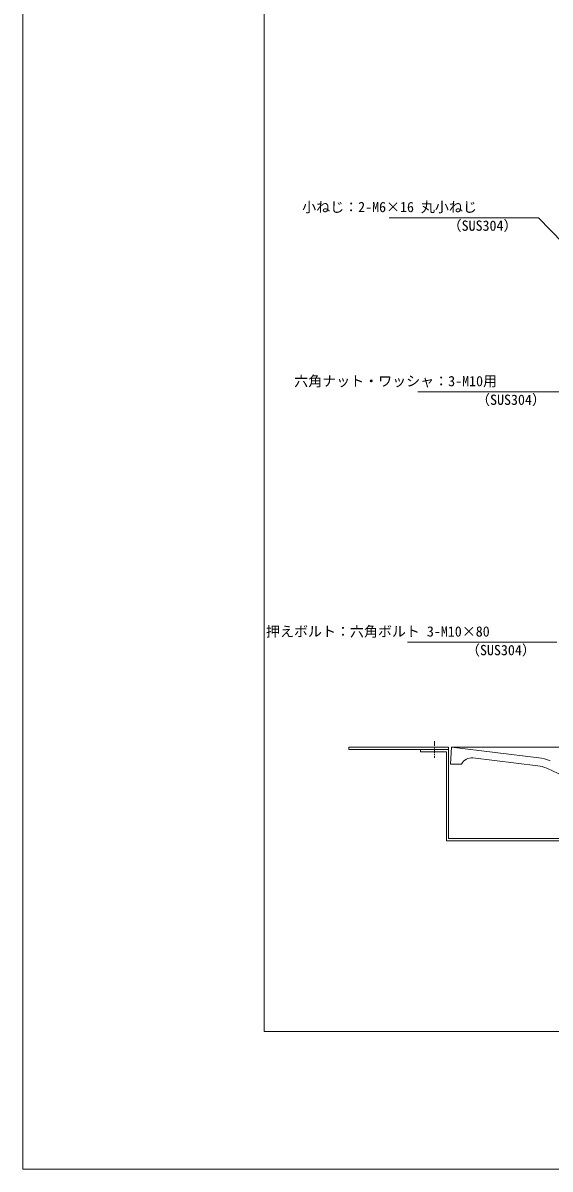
# Model space of a CAD drawing. Units: millimetres, scale not verified. Extents: x -690 to 690, y -477 to 478.
# Drawn here: x -690 to -407, y -477 to 137 of the extents above; entities that cross this region are included whole.
import ezdxf
from ezdxf.enums import TextEntityAlignment as Align

# ---------------------------------------------------------------- set-up
doc = ezdxf.new("R2010")
doc.units = ezdxf.units.MM
doc.header["$LTSCALE"] = 2
doc.linetypes.add('USER1', pattern=[2, 1.25, -0.25, 0.25, -0.25])
for name, color, linetype, lineweight in [('0-0_0', 7, 'Continuous', 15), ('0-1_L-2', 7, 'Continuous', 18), ('0-2_L-1', 7, 'Continuous', 18), ('0-3_L-5', 2, 'USER1', 18), ('0-6_WAKU', 7, 'Continuous', 18), ('0-7_MOJI', 7, 'Continuous', 18)]:
    doc.layers.add(name, color=color, linetype=linetype, lineweight=lineweight)
doc.styles.add('ＭＳ ゴシック', font='')
doc.styles.get('ＭＳ ゴシック').set_extended_font_data('MS Gothic')

msp = doc.modelspace()

# ---------------------------------------------------------------- linework, layer by layer
at = {"layer": '0-0_0', "lineweight": 18}
msp.add_lwpolyline([(-560.621, -403.745), (560.629, -403.745), (560.629, 343.755), (-560.621, 343.755)], close=True, dxfattribs=at)
at = {"layer": '0-1_L-2'}
for p, q in [((-460.309, -251.245), (-360.309, -251.245)), ((-448.725, -256.966), (-413.994, -261.134)), ((-409.23, -262.493), (-374.022, -278.91))]:
    msp.add_line(p, q, dxfattribs=at)
msp.add_lwpolyline([(-413.482, -256.865), (-460.309, -251.245), (-460.809, -260.245), (-454.809, -260.245)], dxfattribs=at)
msp.add_lwpolyline([(-476.809, -252.445), (-461.809, -252.445), (-461.809, -300.245), (-363.309, -300.245), (-363.309, -301.445), (-463.009, -301.445), (-463.009, -253.645), (-476.809, -253.645)], close=True, dxfattribs=at)
for centre, radius, start, end in [((-449.44, -262.924), 6, 83.15723, 153.48932), ((-415.865, -276.722), 20, 65, 83.15723), ((-415.865, -276.722), 15.7, 65, 83.15723)]:
    msp.add_arc(centre, radius, start, end, dxfattribs=at)
at = {"layer": '0-2_L-1'}
msp.add_lwpolyline([(-515.309, -252.445), (-461.809, -252.445), (-461.809, -251.245), (-515.309, -251.245)], close=True, dxfattribs=at)
at = {"layer": '0-3_L-5'}
msp.add_line((-469.309, -247.945), (-469.309, -256.945), dxfattribs=at)
at = {"layer": '0-6_WAKU'}
msp.add_lwpolyline([(-689.996, -477.495), (690.004, -477.495), (690.004, 477.505), (-689.996, 477.505)], close=True, dxfattribs=at)
at = {"layer": '0-7_MOJI'}
for p, q in [((-413.605, 32.807), (-493.605, 32.807)), ((-377.286, -4.947), (-413.605, 32.807)), ((-398.36, -60.584), (-478.36, -60.584)), ((-403.753, -194.877), (-483.753, -194.877))]:
    msp.add_line(p, q, dxfattribs=at)

# ---------------------------------------------------------------- texts
at = {"layer": '0-7_MOJI', "style": 'ＭＳ ゴシック'}
for s, p in [('小ねじ：2-M6×16 丸小ねじ ', (-540.305, 34.178)), ('（SUS304）', (-462.336, 24.178)), ('六角ナット・ワッシャ：3-M10用 ', (-544.552, -59.213)), ('（SUS304）', (-447.09, -69.213)), ('押えボルト：六角ボルト 3-M10×80', (-559.692, -193.506)), ('（SUS304）', (-452.484, -203.506))]:
    msp.add_text(s, height=5.499, dxfattribs=at).set_placement(p, align=Align.BOTTOM_LEFT)

doc.saveas('drawing.dxf')
